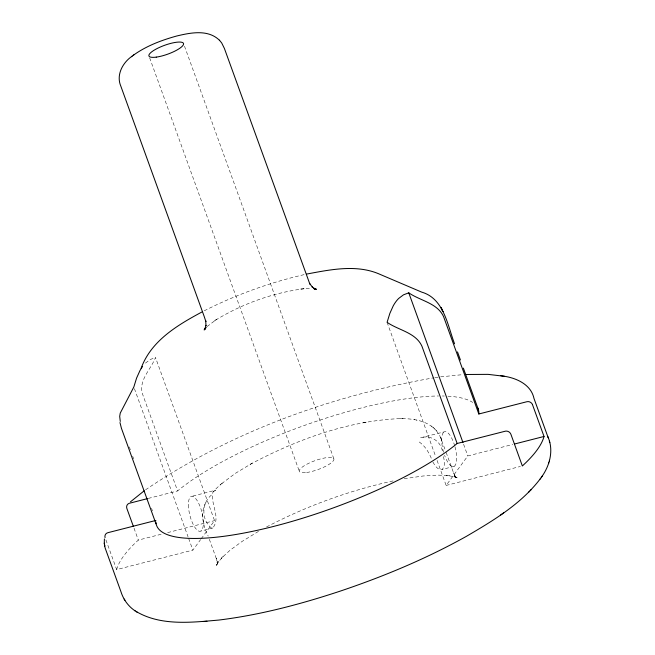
<?xml version="1.0" encoding="UTF-8"?>
<svg xmlns="http://www.w3.org/2000/svg" width="655" height="655" viewBox="0 0 655 655"><rect width="100%" height="100%" fill="white"/><g stroke="black" fill="none" stroke-linecap="round" stroke-linejoin="round"><path stroke-width="0.49" stroke-dasharray="3.27 2.46" d="M211.401 495.09C201.273 503.228 201.363 520.651 211.753 528.225L212.801 528.012C221.194 517.311 210.165 503.941 212.859 492.421C215.036 489.424 217.894 486.984 220.645 484.528M205.924 502.303C199.898 512.963 203.075 525.768 208.184 536.101M201.208 538.778L214.553 520.627L155.505 357.524C150.945 369.322 138.541 380.146 142.389 393.647L177.603 490.939A171.012 43.68 -19.9 0 1 438.522 395.98M105.922 539.925L116.655 569.588L192.873 550.118L200.651 539.532M437.09 460.465L446.129 485.429L467.809 455.937L512.759 444.458M213.391 491.594L215.626 490.169L190.908 496.564M145.467 363.099L150.241 359.513L155.505 357.524M207.054 326.558L216.649 319.345L213.939 321.138C241.187 304.174 272.226 292.908 304.059 288.699L300.809 289.052L310.879 288.503M432.906 462.021C434.789 465.279 437.622 470.462 442.117 469.438C446.047 465.762 443.918 459.458 443.181 454.832M221.627 483.685L235.292 473.393L252.306 463.142M220.015 485.085L222.25 483.153M145.566 489.801C231.477 431.481 331.929 395.595 433.856 377.804M258.496 531.385L241.842 541.595L230.077 550.225L221.169 558.371L223.322 556.128L217.534 563.063L218.926 561.024L216.551 565.167L217.878 562.367L216.723 565.306L217.231 561.302L217.468 563.292L216.338 558.322L216.772 559.837L208.527 537.051M250.063 464.387C296.568 439.685 347.903 420.608 400.966 418.57M266.519 526.972C306.769 505.897 349.917 490.259 394.335 480.647M204.254 310.789C235.964 294.758 269.631 282.567 304.256 274.601M454.152 466.344L442.117 469.438M148.284 498.422L177.603 490.939M116.655 569.588A227.08 58.008 -19.9 0 1 138.336 540.097L161.785 534.103M167.647 532.605L214.553 520.627M446.129 485.429L520.389 466.458M454.742 445.965A18.012 6.214 75.7 0 0 444.164 431.874L420.584 437.818C430.761 434.314 441.601 441.724 442.567 452.351M212.801 528.012L200.897 531.033M363.026 422.77L366.612 422.082M404.209 478.731L423.179 475.988L437.851 475.104L449.633 475.661L446.473 475.317L455.815 477.053L452.769 476.193L457.567 477.945L454.734 476.627L457.591 478.216L455.037 476.504L456.961 477.978L454.455 475.293L455.602 477.004L453.473 472.82L453.8 473.54L445.891 451.704M434.838 377.657L438.719 377.116M440.627 376.862L462.217 374.693M402.203 418.594C412.339 418.75 423.048 420.273 431.506 426.274M400.099 418.553L403.087 418.602M414.058 419.601L414.73 419.732M416.4 420.043L417.088 420.183M419.257 441.994C425.16 446.047 428.968 452.49 431.604 459.008M433.119 427.527L434.789 429.009M431.137 425.996L433.495 427.805M436.304 430.605L439.644 435.387L445.203 449.805M434.494 428.697L436.607 430.916M441.773 440.316L439.644 435.387M463.593 444.286L467.809 455.937M387.089 322.325L435.591 456.306M184.497 46.177L333.853 458.778M149.651 57.853L299.351 471.387M134.431 388.677L188.05 536.805M188.656 538.467L192.873 550.118M129.33 446.956L130.361 449.813M132.687 456.232L133.628 458.827M151.526 508.28L152.468 510.884M134.038 528.233L138.336 540.097M454.979 446.8A18.012 6.214 75.7 0 1 454.521 466.09A18.012 6.214 75.7 0 1 444.581 455.34M443.582 452.253A18.012 6.214 75.7 0 1 444.164 431.874M442.403 395.988A171.012 43.68 -19.9 0 1 444.278 396.029M447.897 396.185A171.012 43.68 -19.9 0 1 472.722 402.457M306.622 472.492A18.373 4.691 -19.9 0 0 333.878 459.728A18.373 4.691 -19.9 0 0 309.307 463.019A18.373 4.691 -19.9 0 0 306.622 472.492M188.411 504.841A18.012 6.214 75.7 0 0 199.726 531.311A18.012 6.214 75.7 0 0 199.562 505.242A18.012 6.214 75.7 0 0 188.411 504.841"/><path stroke-width="0.98" d="M104.399 538.934L104.276 543.2L105.119 547.948L120.978 591.792C123.377 599.497 128.388 606.448 135.151 610.902M205.973 325.731L205.736 320.835L205.867 321.515L204.155 316.357L120.831 86.173C115.968 74.973 122.681 62.651 132.023 56.24M206.047 325.339L204.696 329.465L205.727 327.582L204.155 329.964L206.022 327.557M541.521 477.077C549.905 465.566 554.024 449.895 547.727 436.418L533.981 398.445C530.968 384.231 515.927 377.779 502.917 376.044M548.546 463.601L548.8 462.782M549.291 461.136L549.545 460.309M141.12 368.298C151.076 340.764 177.456 325.142 201.83 312.042M134.414 610.411C159.329 626.311 190.883 622.496 218.844 620.056C259.879 615.012 300.039 604.36 339.249 591.449C383.093 576.744 426.004 558.862 466.434 536.322C493.518 520.463 521.593 503.687 540.743 478.199M540.121 479.092L542.152 476.177M528.765 492.085L529.698 491.135M530.345 490.464L531.295 489.506M205.211 328.335L205.793 327.754M130.492 501.812L144.215 490.8M133.26 55.315C146.18 45.997 161.335 40.258 176.588 36.041C190.58 32.676 208.233 29.066 219.63 40.438M131.426 56.698L133.825 54.889M500.608 515.01L503.67 512.84M532.458 404.471A4.642 4.217 38 0 0 526.808 401.744L478.821 413.993L443.607 316.709C437.434 302.987 420.142 300.76 408.769 292.834L403.496 294.824L398.723 298.41A139.834 48.224 75.7 0 0 393.205 305.918L389.848 313.401L387.089 322.325C398.445 330.259 415.712 332.511 421.926 346.2L457.149 443.484L505.488 431.154A4.626 4.184 36.3 0 1 510.916 434.314L522.346 465.959A227.08 58.008 -19.9 0 0 544.027 436.467L532.425 404.479M147.391 498.651L129.272 503.294A4.626 4.184 36.3 0 0 126.857 508.46L133.325 526.252M155.923 520.43L107.944 532.679A4.642 4.176 34.4 0 0 105.062 537.591M514.715 443.959L544.027 436.467M306.704 274.06C330.652 269.59 357.024 263.998 380.219 274.445L421.705 292.122C444.115 298.615 447.545 325.535 454.57 343.81M203.173 621.538L206.947 621.243M465.533 374.488L488.098 374.365L504.522 376.314M313.729 288.634L314.613 288.716M500.657 375.651L502.246 375.929M314.351 288.773L316.39 289.264L313.655 288.437M314.244 288.618L315.792 289.273L312.157 287.005L312.754 287.553L309.528 283.402L309.84 284.033L224.403 48.462L221.677 42.935L219.4 40.16M136.576 611.835L137.304 612.319M124.098 599.03L124.949 600.242M457.501 351.915L460.44 360.029M463.372 368.135L478.191 409.056M408.769 292.834L462.987 442.624M547.727 436.418L548.186 437.761M549.324 441.175L549.782 442.518M120.274 421.452L119.693 416.392L120.242 413.125L133.825 387.015L136.584 378.091L139.949 370.607A139.834 48.224 75.7 0 1 142.569 366.473M119.971 422.549L121.429 428.305L156.537 525.302A171.012 43.68 -19.9 0 0 282.51 524.074A171.012 43.68 -19.9 0 0 457.149 443.484M104.546 545.148L104.685 546.098L104.276 543.2M477.536 407.566A171.012 43.68 -19.9 0 1 478.821 413.993M156.119 523.754A171.012 43.68 -19.9 0 1 155.915 522.125M442.895 311.543L441.216 307.834L442.895 311.543M156.258 57.124A18.373 4.691 -19.9 0 0 183.515 44.352A18.373 4.691 -19.9 0 0 158.944 47.643A18.373 4.691 -19.9 0 0 156.258 57.124"/></g></svg>
